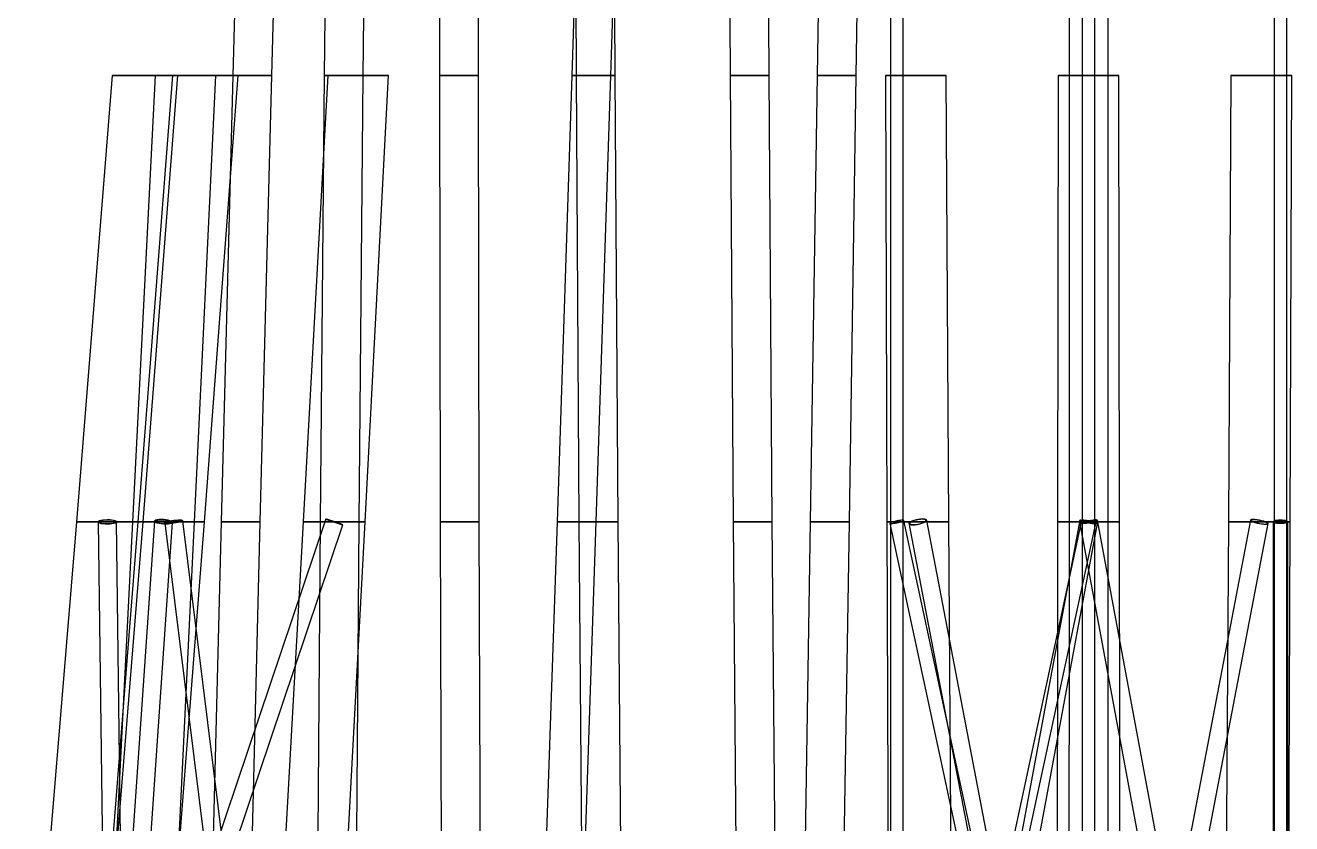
# Model space of a CAD drawing. Header units: millimetres. Extents: x -35150 to 1012618, y -518 to 497000.
# Drawn here: x -29764 to 5684, y 66549 to 88905 of the extents above; entities that cross this region are included whole.
import ezdxf

# ---------------------------------------------------------------- set-up
doc = ezdxf.new("R2010")
doc.units = ezdxf.units.MM
doc.layers.add('D-STR-STRC', color=7, linetype='Continuous', lineweight=25)

msp = doc.modelspace()

# ---------------------------------------------------------------- linework, layer by layer
at = {"layer": 'D-STR-STRC'}
for points in [[(-23956.3, 87500), (-22863.3, 87500), (-22531.6, 100000), (-23622.2, 100000)], [(-21396.1, 87500), (-20303.2, 87500), (-20171.3, 100000), (-21261.9, 100000)], [(-18170, 87500), (-17077, 87500), (-17073.3, 100000), (-18163.9, 100000)], [(-14466.8, 87500), (-13373.8, 87500), (-12971.6, 100000), (-14062.2, 100000)], [(-14404.6, 100000), (-14346.8, 87500), (-13253.8, 87500), (-13314, 100000)], [(-10105.3, 100000), (-10036, 87500), (-8943, 87500), (-9014.7, 100000)], [(-7595.8, 87500), (-6502.9, 87500), (-6312, 100000), (-7402.6, 100000)], [(-5547.2, 75000), (-5191.6, 75000), (-5191.6, 100000), (-5547.2, 100000)], [(-5547.2, 75000), (-5191.6, 75000), (-5191.6, 100000), (-5547.2, 100000)], [(-546.5, 87500), (546.5, 87500), (545.3, 100000), (-545.3, 100000)], [(-177.8, 75000), (177.8, 75000), (177.8, 100000), (-177.8, 100000)], [(-177.8, 75000), (177.8, 75000), (177.8, 100000), (-177.8, 100000)], [(5191.6, 75000), (5547.2, 75000), (5547.2, 100000), (5191.6, 100000)], [(5191.6, 75000), (5547.2, 75000), (5547.2, 100000), (5191.6, 100000)], [(-28334.8, 75000), (-26600.9, 75000), (-25634.6, 87500), (-27335.5, 87500)], [(-25634.6, 87500), (-25663.6, 87500), (-25748.5, 87500), (-25883.7, 87500), (-26059.8, 87500), (-26264.9, 87500), (-26485.1, 87500), (-26705.2, 87500), (-26910.3, 87500), (-27086.4, 87500), (-27221.6, 87500), (-27306.6, 87500), (-27335.5, 87500), (-27306.6, 87500), (-27221.6, 87500), (-27086.4, 87500), (-26910.3, 87500), (-26705.2, 87500), (-26485.1, 87500), (-26264.9, 87500), (-26059.8, 87500), (-25883.7, 87500), (-25748.5, 87500), (-25663.6, 87500)], [(-25727.6, 87500), (-25753.4, 87500), (-25829, 87500), (-25949.4, 87500), (-26106.3, 87500), (-26289, 87500), (-26485.1, 87500), (-26681.1, 87500), (-26863.8, 87500), (-27020.7, 87500), (-27141.1, 87500), (-27216.8, 87500), (-27242.6, 87500), (-27216.8, 87500), (-27141.1, 87500), (-27020.7, 87500), (-26863.8, 87500), (-26681.1, 87500), (-26485.1, 87500), (-26289, 87500), (-26106.3, 87500), (-25949.4, 87500), (-25829, 87500), (-25753.4, 87500)], [(-26762.2, 75000), (-25028.2, 75000), (-24429.9, 87500), (-26130.9, 87500)], [(-26478, 75000), (-24744, 75000), (-23802, 87500), (-25502.9, 87500)], [(-24429.9, 87500), (-24458.9, 87500), (-24543.9, 87500), (-24679, 87500), (-24855.2, 87500), (-25060.3, 87500), (-25280.4, 87500), (-25500.5, 87500), (-25705.7, 87500), (-25881.8, 87500), (-26017, 87500), (-26101.9, 87500), (-26130.9, 87500), (-26101.9, 87500), (-26017, 87500), (-25881.8, 87500), (-25705.7, 87500), (-25500.5, 87500), (-25280.4, 87500), (-25060.3, 87500), (-24855.2, 87500), (-24679, 87500), (-24543.9, 87500), (-24458.9, 87500)], [(-24522.9, 87500), (-24548.7, 87500), (-24624.4, 87500), (-24744.8, 87500), (-24901.7, 87500), (-25084.4, 87500), (-25280.4, 87500), (-25476.5, 87500), (-25659.2, 87500), (-25816.1, 87500), (-25936.4, 87500), (-26012.1, 87500), (-26037.9, 87500), (-26012.1, 87500), (-25936.4, 87500), (-25816.1, 87500), (-25659.2, 87500), (-25476.5, 87500), (-25280.4, 87500), (-25084.4, 87500), (-24901.7, 87500), (-24744.8, 87500), (-24624.4, 87500), (-24548.7, 87500)], [(-23802, 87500), (-23831, 87500), (-23915.9, 87500), (-24051.1, 87500), (-24227.2, 87500), (-24432.3, 87500), (-24652.5, 87500), (-24872.6, 87500), (-25077.7, 87500), (-25253.8, 87500), (-25389, 87500), (-25474, 87500), (-25502.9, 87500), (-25474, 87500), (-25389, 87500), (-25253.8, 87500), (-25077.7, 87500), (-24872.6, 87500), (-24652.5, 87500), (-24432.3, 87500), (-24227.2, 87500), (-24051.1, 87500), (-23915.9, 87500), (-23831, 87500)], [(-23895, 87500), (-23920.8, 87500), (-23996.4, 87500), (-24116.8, 87500), (-24273.7, 87500), (-24456.4, 87500), (-24652.5, 87500), (-24848.5, 87500), (-25031.2, 87500), (-25188.1, 87500), (-25308.5, 87500), (-25384.2, 87500), (-25410, 87500), (-25384.2, 87500), (-25308.5, 87500), (-25188.1, 87500), (-25031.2, 87500), (-24848.5, 87500), (-24652.5, 87500), (-24456.4, 87500), (-24273.7, 87500), (-24116.8, 87500), (-23996.4, 87500), (-23920.8, 87500)], [(-24281.7, 75000), (-23186.4, 75000), (-22863.3, 87500), (-23956.3, 87500)], [(-22863.3, 87500), (-22881.9, 87500), (-22936.5, 87500), (-23023.4, 87500), (-23136.5, 87500), (-23268.3, 87500), (-23409.8, 87500), (-23551.2, 87500), (-23683, 87500), (-23796.2, 87500), (-23883, 87500), (-23937.6, 87500), (-23956.3, 87500), (-23937.6, 87500), (-23883, 87500), (-23796.2, 87500), (-23683, 87500), (-23551.2, 87500), (-23409.8, 87500), (-23268.3, 87500), (-23136.5, 87500), (-23023.4, 87500), (-22936.5, 87500), (-22881.9, 87500)], [(-21982.7, 75000), (-20248.7, 75000), (-19596, 87500), (-21296.9, 87500)], [(-21511.4, 75000), (-20416.1, 75000), (-20303.2, 87500), (-21396.1, 87500)], [(-20303.2, 87500), (-20321.8, 87500), (-20376.4, 87500), (-20463.2, 87500), (-20576.4, 87500), (-20708.2, 87500), (-20849.6, 87500), (-20991.1, 87500), (-21122.9, 87500), (-21236.1, 87500), (-21322.9, 87500), (-21377.5, 87500), (-21396.1, 87500), (-21377.5, 87500), (-21322.9, 87500), (-21236.1, 87500), (-21122.9, 87500), (-20991.1, 87500), (-20849.6, 87500), (-20708.2, 87500), (-20576.4, 87500), (-20463.2, 87500), (-20376.4, 87500), (-20321.8, 87500)], [(-19596, 87500), (-19625, 87500), (-19709.9, 87500), (-19845.1, 87500), (-20021.2, 87500), (-20226.3, 87500), (-20446.4, 87500), (-20666.6, 87500), (-20871.7, 87500), (-21047.8, 87500), (-21183, 87500), (-21267.9, 87500), (-21296.9, 87500), (-21267.9, 87500), (-21183, 87500), (-21047.8, 87500), (-20871.7, 87500), (-20666.6, 87500), (-20446.4, 87500), (-20226.3, 87500), (-20021.2, 87500), (-19845.1, 87500), (-19709.9, 87500), (-19625, 87500)], [(-19688.9, 87500), (-19714.7, 87500), (-19790.4, 87500), (-19910.8, 87500), (-20067.7, 87500), (-20250.4, 87500), (-20446.4, 87500), (-20642.5, 87500), (-20825.2, 87500), (-20982.1, 87500), (-21102.5, 87500), (-21178.1, 87500), (-21204, 87500), (-21178.1, 87500), (-21102.5, 87500), (-20982.1, 87500), (-20825.2, 87500), (-20642.5, 87500), (-20446.4, 87500), (-20250.4, 87500), (-20067.7, 87500), (-19910.8, 87500), (-19790.4, 87500), (-19714.7, 87500)], [(-18170, 87500), (-18152.6, 75000), (-17057.3, 75000), (-17077, 87500)], [(-17077, 87500), (-17095.7, 87500), (-17150.3, 87500), (-17237.1, 87500), (-17350.3, 87500), (-17482.1, 87500), (-17623.5, 87500), (-17765, 87500), (-17896.8, 87500), (-18009.9, 87500), (-18096.8, 87500), (-18151.4, 87500), (-18170, 87500), (-18151.4, 87500), (-18096.8, 87500), (-18009.9, 87500), (-17896.8, 87500), (-17765, 87500), (-17623.5, 87500), (-17482.1, 87500), (-17350.3, 87500), (-17237.1, 87500), (-17150.3, 87500), (-17095.7, 87500)], [(-14880.4, 75000), (-13785.1, 75000), (-13373.8, 87500), (-14466.8, 87500)], [(-13373.8, 87500), (-13392.4, 87500), (-13447, 87500), (-13533.9, 87500), (-13647, 87500), (-13778.8, 87500), (-13920.3, 87500), (-14061.7, 87500), (-14193.5, 87500), (-14306.7, 87500), (-14393.5, 87500), (-14448.1, 87500), (-14466.8, 87500), (-14448.1, 87500), (-14393.5, 87500), (-14306.7, 87500), (-14193.5, 87500), (-14061.7, 87500), (-13920.3, 87500), (-13778.8, 87500), (-13647, 87500), (-13533.9, 87500), (-13447, 87500), (-13392.4, 87500)], [(-14346.8, 87500), (-14266.2, 75000), (-13170.9, 75000), (-13253.8, 87500)], [(-13253.8, 87500), (-13272.4, 87500), (-13327, 87500), (-13413.9, 87500), (-13527, 87500), (-13658.8, 87500), (-13800.3, 87500), (-13941.7, 87500), (-14073.5, 87500), (-14186.7, 87500), (-14273.5, 87500), (-14328.1, 87500), (-14346.8, 87500), (-14328.1, 87500), (-14273.5, 87500), (-14186.7, 87500), (-14073.5, 87500), (-13941.7, 87500), (-13800.3, 87500), (-13658.8, 87500), (-13527, 87500), (-13413.9, 87500), (-13327, 87500), (-13272.4, 87500)], [(-10036, 87500), (-9949, 75000), (-8853.7, 75000), (-8943, 87500)], [(-8943, 87500), (-8961.6, 87500), (-9016.2, 87500), (-9103.1, 87500), (-9216.3, 87500), (-9348.1, 87500), (-9489.5, 87500), (-9630.9, 87500), (-9762.7, 87500), (-9875.9, 87500), (-9962.8, 87500), (-10017.4, 87500), (-10036, 87500), (-10017.4, 87500), (-9962.8, 87500), (-9875.9, 87500), (-9762.7, 87500), (-9630.9, 87500), (-9489.5, 87500), (-9348.1, 87500), (-9216.3, 87500), (-9103.1, 87500), (-9016.2, 87500), (-8961.6, 87500)], [(-7792.9, 75000), (-6697.6, 75000), (-6502.9, 87500), (-7595.8, 87500)], [(-6502.9, 87500), (-6521.5, 87500), (-6576.1, 87500), (-6662.9, 87500), (-6776.1, 87500), (-6907.9, 87500), (-7049.4, 87500), (-7190.8, 87500), (-7322.6, 87500), (-7435.8, 87500), (-7522.6, 87500), (-7577.2, 87500), (-7595.8, 87500), (-7577.2, 87500), (-7522.6, 87500), (-7435.8, 87500), (-7322.6, 87500), (-7190.8, 87500), (-7049.4, 87500), (-6907.9, 87500), (-6776.1, 87500), (-6662.9, 87500), (-6576.1, 87500), (-6521.5, 87500)], [(-5684.5, 87500), (-5646.5, 75000), (-3912.5, 75000), (-3983.5, 87500)], [(-3983.5, 87500), (-4012.5, 87500), (-4097.4, 87500), (-4232.6, 87500), (-4408.7, 87500), (-4613.9, 87500), (-4834, 87500), (-5054.1, 87500), (-5259.2, 87500), (-5435.4, 87500), (-5570.5, 87500), (-5655.5, 87500), (-5684.5, 87500), (-5655.5, 87500), (-5570.5, 87500), (-5435.4, 87500), (-5259.2, 87500), (-5054.1, 87500), (-4834, 87500), (-4613.9, 87500), (-4408.7, 87500), (-4232.6, 87500), (-4097.4, 87500), (-4012.5, 87500)], [(-4076.5, 87500), (-4102.3, 87500), (-4178, 87500), (-4298.3, 87500), (-4455.2, 87500), (-4637.9, 87500), (-4834, 87500), (-5030, 87500), (-5212.7, 87500), (-5369.6, 87500), (-5490, 87500), (-5565.7, 87500), (-5591.5, 87500), (-5565.7, 87500), (-5490, 87500), (-5369.6, 87500), (-5212.7, 87500), (-5030, 87500), (-4834, 87500), (-4637.9, 87500), (-4455.2, 87500), (-4298.3, 87500), (-4178, 87500), (-4102.3, 87500)], [(-867, 75000), (867, 75000), (850.5, 87500), (-850.5, 87500)], [(-867, 75000), (867, 75000), (850.5, 87500), (-850.5, 87500)], [(850.5, 87500), (821.5, 87500), (736.5, 87500), (601.4, 87500), (425.2, 87500), (220.1, 87500), (0, 87500), (-220.1, 87500), (-425.2, 87500), (-601.4, 87500), (-736.5, 87500), (-821.5, 87500), (-850.5, 87500), (-821.5, 87500), (-736.5, 87500), (-601.4, 87500), (-425.2, 87500), (-220.1, 87500), (0, 87500), (220.1, 87500), (425.2, 87500), (601.4, 87500), (736.5, 87500), (821.5, 87500)], [(850.5, 87500), (821.5, 87500), (736.5, 87500), (601.4, 87500), (425.2, 87500), (220.1, 87500), (0, 87500), (-220.1, 87500), (-425.2, 87500), (-601.4, 87500), (-736.5, 87500), (-821.5, 87500), (-850.5, 87500), (-821.5, 87500), (-736.5, 87500), (-601.4, 87500), (-425.2, 87500), (-220.1, 87500), (0, 87500), (220.1, 87500), (425.2, 87500), (601.4, 87500), (736.5, 87500), (821.5, 87500)], [(757.5, 87500), (731.7, 87500), (656, 87500), (535.6, 87500), (378.8, 87500), (196.1, 87500), (0, 87500), (-196.1, 87500), (-378.8, 87500), (-535.6, 87500), (-656, 87500), (-731.7, 87500), (-757.5, 87500), (-731.7, 87500), (-656, 87500), (-535.6, 87500), (-378.8, 87500), (-196.1, 87500), (0, 87500), (196.1, 87500), (378.8, 87500), (535.6, 87500), (656, 87500), (731.7, 87500)], [(757.5, 87500), (731.7, 87500), (656, 87500), (535.6, 87500), (378.8, 87500), (196.1, 87500), (0, 87500), (-196.1, 87500), (-378.8, 87500), (-535.6, 87500), (-656, 87500), (-731.7, 87500), (-757.5, 87500), (-731.7, 87500), (-656, 87500), (-535.6, 87500), (-378.8, 87500), (-196.1, 87500), (0, 87500), (196.1, 87500), (378.8, 87500), (535.6, 87500), (656, 87500), (731.7, 87500)], [(-547.7, 75000), (547.7, 75000), (546.5, 87500), (-546.5, 87500)], [(546.5, 87500), (527.9, 87500), (473.3, 87500), (386.4, 87500), (273.2, 87500), (141.4, 87500), (0, 87500), (-141.4, 87500), (-273.2, 87500), (-386.4, 87500), (-473.3, 87500), (-527.9, 87500), (-546.5, 87500), (-527.9, 87500), (-473.3, 87500), (-386.4, 87500), (-273.2, 87500), (-141.4, 87500), (0, 87500), (141.4, 87500), (273.2, 87500), (386.4, 87500), (473.3, 87500), (527.9, 87500)], [(3912.5, 75000), (5646.5, 75000), (5684.5, 87500), (3983.5, 87500)], [(5684.5, 87500), (5655.5, 87500), (5570.5, 87500), (5435.4, 87500), (5259.2, 87500), (5054.1, 87500), (4834, 87500), (4613.9, 87500), (4408.7, 87500), (4232.6, 87500), (4097.4, 87500), (4012.5, 87500), (3983.5, 87500), (4012.5, 87500), (4097.4, 87500), (4232.6, 87500), (4408.7, 87500), (4613.9, 87500), (4834, 87500), (5054.1, 87500), (5259.2, 87500), (5435.4, 87500), (5570.5, 87500), (5655.5, 87500)], [(5591.5, 87500), (5565.7, 87500), (5490, 87500), (5369.6, 87500), (5212.7, 87500), (5030, 87500), (4834, 87500), (4637.9, 87500), (4455.2, 87500), (4298.3, 87500), (4178, 87500), (4102.3, 87500), (4076.5, 87500), (4102.3, 87500), (4178, 87500), (4298.3, 87500), (4455.2, 87500), (4637.9, 87500), (4834, 87500), (5030, 87500), (5212.7, 87500), (5369.6, 87500), (5490, 87500), (5565.7, 87500)], [(-29364.3, 62500), (-27597.3, 62500), (-26600.9, 75000), (-28334.8, 75000)], [(-26600.9, 75000), (-26630.4, 75000), (-26717, 75000), (-26854.8, 75000), (-27034.3, 75000), (-27243.4, 75000), (-27467.8, 75000), (-27692.2, 75000), (-27901.3, 75000), (-28080.9, 75000), (-28218.7, 75000), (-28305.3, 75000), (-28334.8, 75000), (-28305.3, 75000), (-28218.7, 75000), (-28080.9, 75000), (-27901.3, 75000), (-27692.2, 75000), (-27467.8, 75000), (-27243.4, 75000), (-27034.3, 75000), (-26854.8, 75000), (-26717, 75000), (-26630.4, 75000)], [(-27467.8, 75055), (-27533.6, 75052.3), (-27594.8, 75046.1), (-27647.4, 75036.7), (-27687.8, 75024.8), (-27713.2, 75011.2), (-27721.8, 74996.9), (-27713.2, 74982.8), (-27687.8, 74969.8), (-27647.4, 74958.9), (-27594.8, 74950.8), (-27533.6, 74946.1), (-27467.8, 74945), (-27402.1, 74947.7), (-27340.8, 74953.9), (-27288.2, 74963.3), (-27247.9, 74975.2), (-27222.5, 74988.8), (-27213.9, 75003.1), (-27222.5, 75017.2), (-27247.9, 75030.2), (-27288.2, 75041.1), (-27340.8, 75049.2), (-27402.1, 75053.9)], [(-27467.8, 75049.6), (-27527.1, 75047.2), (-27582.3, 75041.5), (-27629.7, 75033.1), (-27666.1, 75022.4), (-27689, 75010.1), (-27696.8, 74997.2), (-27689, 74984.5), (-27666.1, 74972.8), (-27629.7, 74963), (-27582.3, 74955.7), (-27527.1, 74951.4), (-27467.8, 74950.4), (-27408.6, 74952.8), (-27353.3, 74958.5), (-27305.9, 74966.9), (-27269.5, 74977.6), (-27246.7, 74989.9), (-27238.9, 75002.8), (-27246.7, 75015.5), (-27269.5, 75027.2), (-27305.9, 75037), (-27353.3, 75044.3), (-27408.6, 75048.6)], [(-27483.3, 62500), (-25716.3, 62500), (-24744, 75000), (-26478, 75000)], [(-27401.3, 62500), (-25634.4, 62500), (-25028.2, 75000), (-26762.2, 75000)], [(-25028.2, 75000), (-25057.7, 75000), (-25144.4, 75000), (-25282.1, 75000), (-25461.7, 75000), (-25670.8, 75000), (-25895.2, 75000), (-26119.6, 75000), (-26328.7, 75000), (-26508.2, 75000), (-26646, 75000), (-26732.6, 75000), (-26762.2, 75000), (-26732.6, 75000), (-26646, 75000), (-26508.2, 75000), (-26328.7, 75000), (-26119.6, 75000), (-25895.2, 75000), (-25670.8, 75000), (-25461.7, 75000), (-25282.1, 75000), (-25144.4, 75000), (-25057.7, 75000)], [(-24744, 75000), (-24773.6, 75000), (-24860.2, 75000), (-24998, 75000), (-25177.5, 75000), (-25386.6, 75000), (-25611, 75000), (-25835.4, 75000), (-26044.5, 75000), (-26224.1, 75000), (-26361.8, 75000), (-26448.5, 75000), (-26478, 75000), (-26448.5, 75000), (-26361.8, 75000), (-26224.1, 75000), (-26044.5, 75000), (-25835.4, 75000), (-25611, 75000), (-25386.6, 75000), (-25177.5, 75000), (-24998, 75000), (-24860.2, 75000), (-24773.6, 75000)], [(-25895.2, 74936), (-25960.8, 74942.4), (-26021.9, 74952.7), (-26074.4, 74966.3), (-26114.7, 74982.1), (-26140, 74999.2), (-26148.6, 75016.4), (-26140, 75032.4), (-26114.7, 75046.2), (-26074.4, 75056.9), (-26021.9, 75063.6), (-25960.8, 75066.1), (-25895.2, 75064), (-25829.6, 75057.6), (-25768.5, 75047.3), (-25716, 75033.7), (-25675.7, 75017.9), (-25650.4, 75000.8), (-25641.8, 74983.6), (-25650.4, 74967.6), (-25675.7, 74953.8), (-25716, 74943.1), (-25768.5, 74936.4), (-25829.6, 74933.9)], [(-25895.2, 74942.3), (-25954.3, 74948), (-26009.4, 74957.4), (-26056.8, 74969.6), (-26093.1, 74983.9), (-26115.9, 74999.3), (-26123.7, 75014.8), (-26115.9, 75029.2), (-26093.1, 75041.6), (-26056.8, 75051.3), (-26009.4, 75057.4), (-25954.3, 75059.6), (-25895.2, 75057.7), (-25836, 75052), (-25780.9, 75042.6), (-25733.6, 75030.4), (-25697.3, 75016.1), (-25674.5, 75000.7), (-25666.7, 74985.2), (-25674.5, 74970.8), (-25697.3, 74958.4), (-25733.6, 74948.7), (-25780.9, 74942.6), (-25836, 74940.4)], [(-25611, 74964.1), (-25676.3, 74957.4), (-25737.1, 74953.6), (-25789.3, 74952.9), (-25829.3, 74955.5), (-25854.5, 74961.1), (-25863.1, 74969.3), (-25854.5, 74979.7), (-25829.3, 74991.4), (-25789.3, 75003.7), (-25737.1, 75015.7), (-25676.3, 75026.7), (-25611, 75035.9), (-25545.8, 75042.6), (-25485, 75046.4), (-25432.8, 75047.1), (-25392.7, 75044.5), (-25367.5, 75038.9), (-25358.9, 75030.7), (-25367.5, 75020.3), (-25392.7, 75008.6), (-25432.8, 74996.3), (-25485, 74984.3), (-25545.8, 74973.3)], [(-25611, 74967.6), (-25669.8, 74961.6), (-25724.7, 74958.2), (-25771.7, 74957.6), (-25807.9, 74959.9), (-25830.6, 74964.9), (-25838.3, 74972.3), (-25830.6, 74981.7), (-25807.9, 74992.2), (-25771.7, 75003.3), (-25724.7, 75014.2), (-25669.8, 75024.1), (-25611, 75032.4), (-25552.2, 75038.4), (-25497.4, 75041.8), (-25450.3, 75042.4), (-25414.2, 75040.1), (-25391.5, 75035.1), (-25383.7, 75027.7), (-25391.5, 75018.3), (-25414.2, 75007.8), (-25450.3, 74996.7), (-25497.4, 74985.8), (-25552.2, 74975.9)], [(-24598.6, 62500), (-23501, 62500), (-23186.4, 75000), (-24281.7, 75000)], [(-23186.4, 75000), (-23205.1, 75000), (-23259.8, 75000), (-23346.8, 75000), (-23460.2, 75000), (-23592.3, 75000), (-23734.1, 75000), (-23875.8, 75000), (-24007.9, 75000), (-24121.3, 75000), (-24208.4, 75000), (-24263.1, 75000), (-24281.7, 75000), (-24263.1, 75000), (-24208.4, 75000), (-24121.3, 75000), (-24007.9, 75000), (-23875.8, 75000), (-23734.1, 75000), (-23592.3, 75000), (-23460.2, 75000), (-23346.8, 75000), (-23259.8, 75000), (-23205.1, 75000)], [(-22686, 62500), (-20919, 62500), (-20248.7, 75000), (-21982.7, 75000)], [(-20248.7, 75000), (-20278.3, 75000), (-20364.9, 75000), (-20502.6, 75000), (-20682.2, 75000), (-20891.3, 75000), (-21115.7, 75000), (-21340.1, 75000), (-21549.2, 75000), (-21728.7, 75000), (-21866.5, 75000), (-21953.1, 75000), (-21982.7, 75000), (-21953.1, 75000), (-21866.5, 75000), (-21728.7, 75000), (-21549.2, 75000), (-21340.1, 75000), (-21115.7, 75000), (-20891.3, 75000), (-20682.2, 75000), (-20502.6, 75000), (-20364.9, 75000), (-20278.3, 75000)], [(-21607.7, 62500), (-20510, 62500), (-20416.1, 75000), (-21511.4, 75000)], [(-20416.1, 75000), (-20434.7, 75000), (-20489.5, 75000), (-20576.5, 75000), (-20689.9, 75000), (-20822, 75000), (-20963.7, 75000), (-21105.5, 75000), (-21237.6, 75000), (-21351, 75000), (-21438, 75000), (-21492.7, 75000), (-21511.4, 75000), (-21492.7, 75000), (-21438, 75000), (-21351, 75000), (-21237.6, 75000), (-21105.5, 75000), (-20963.7, 75000), (-20822, 75000), (-20689.9, 75000), (-20576.5, 75000), (-20489.5, 75000), (-20434.7, 75000)], [(-21135.7, 75000), (-21072.9, 74979), (-21013.1, 74959.4), (-20960.2, 74942.6), (-20917.9, 74929.7), (-20889.1, 74921.6), (-20875.8, 74918.8), (-20878.8, 74921.6), (-20897.9, 74929.7), (-20931.9, 74942.6), (-20978.4, 74959.4), (-21034.3, 74979), (-21095.7, 75000), (-21158.5, 75021), (-21218.3, 75040.6), (-21271.2, 75057.4), (-21313.5, 75070.3), (-21342.3, 75078.4), (-21355.6, 75081.2), (-21352.6, 75078.4), (-21333.5, 75070.3), (-21299.5, 75057.4), (-21253, 75040.6), (-21197.1, 75021)], [(-21133.7, 75000), (-21077.1, 74981.1), (-21023.2, 74963.4), (-20975.5, 74948.2), (-20937.4, 74936.6), (-20911.4, 74929.3), (-20899.4, 74926.8), (-20902.1, 74929.3), (-20919.3, 74936.6), (-20950, 74948.2), (-20991.9, 74963.4), (-21042.3, 74981.1), (-21097.7, 75000), (-21154.3, 75018.9), (-21208.2, 75036.6), (-21255.9, 75051.8), (-21294, 75063.4), (-21320, 75070.7), (-21332, 75073.2), (-21329.3, 75070.7), (-21312, 75063.4), (-21281.4, 75051.8), (-21239.5, 75036.6), (-21189.1, 75018.9)], [(-18152.6, 75000), (-18111.7, 62500), (-17014, 62500), (-17057.3, 75000)], [(-17057.3, 75000), (-17075.9, 75000), (-17130.6, 75000), (-17217.7, 75000), (-17331.1, 75000), (-17463.2, 75000), (-17604.9, 75000), (-17746.7, 75000), (-17878.8, 75000), (-17992.2, 75000), (-18079.2, 75000), (-18133.9, 75000), (-18152.6, 75000), (-18133.9, 75000), (-18079.2, 75000), (-17992.2, 75000), (-17878.8, 75000), (-17746.7, 75000), (-17604.9, 75000), (-17463.2, 75000), (-17331.1, 75000), (-17217.7, 75000), (-17130.6, 75000), (-17075.9, 75000)], [(-15303.2, 62500), (-14205.6, 62500), (-13785.1, 75000), (-14880.4, 75000)], [(-13785.1, 75000), (-13803.8, 75000), (-13858.5, 75000), (-13945.5, 75000), (-14058.9, 75000), (-14191, 75000), (-14332.8, 75000), (-14474.5, 75000), (-14606.6, 75000), (-14720, 75000), (-14807, 75000), (-14861.8, 75000), (-14880.4, 75000), (-14861.8, 75000), (-14807, 75000), (-14720, 75000), (-14606.6, 75000), (-14474.5, 75000), (-14332.8, 75000), (-14191, 75000), (-14058.9, 75000), (-13945.5, 75000), (-13858.5, 75000), (-13803.8, 75000)], [(-14266.2, 75000), (-14162.8, 62500), (-13065.2, 62500), (-13170.9, 75000)], [(-13170.9, 75000), (-13189.5, 75000), (-13244.2, 75000), (-13331.3, 75000), (-13444.7, 75000), (-13576.8, 75000), (-13718.5, 75000), (-13860.3, 75000), (-13992.3, 75000), (-14105.8, 75000), (-14192.8, 75000), (-14247.5, 75000), (-14266.2, 75000), (-14247.5, 75000), (-14192.8, 75000), (-14105.8, 75000), (-13992.3, 75000), (-13860.3, 75000), (-13718.5, 75000), (-13576.8, 75000), (-13444.7, 75000), (-13331.3, 75000), (-13244.2, 75000), (-13189.5, 75000)], [(-9949, 75000), (-9844.2, 62500), (-8746.6, 62500), (-8853.7, 75000)], [(-8853.7, 75000), (-8872.3, 75000), (-8927, 75000), (-9014.1, 75000), (-9127.5, 75000), (-9259.6, 75000), (-9401.3, 75000), (-9543.1, 75000), (-9675.1, 75000), (-9788.6, 75000), (-9875.6, 75000), (-9930.3, 75000), (-9949, 75000), (-9930.3, 75000), (-9875.6, 75000), (-9788.6, 75000), (-9675.1, 75000), (-9543.1, 75000), (-9401.3, 75000), (-9259.6, 75000), (-9127.5, 75000), (-9014.1, 75000), (-8927, 75000), (-8872.3, 75000)], [(-7993.7, 62500), (-6896, 62500), (-6697.6, 75000), (-7792.9, 75000)], [(-6697.6, 75000), (-6716.2, 75000), (-6770.9, 75000), (-6858, 75000), (-6971.4, 75000), (-7103.5, 75000), (-7245.2, 75000), (-7387, 75000), (-7519, 75000), (-7632.5, 75000), (-7719.5, 75000), (-7774.2, 75000), (-7792.9, 75000), (-7774.2, 75000), (-7719.5, 75000), (-7632.5, 75000), (-7519, 75000), (-7387, 75000), (-7245.2, 75000), (-7103.5, 75000), (-6971.4, 75000), (-6858, 75000), (-6770.9, 75000), (-6716.2, 75000)], [(-5646.5, 75000), (-5598.9, 62500), (-3831.9, 62500), (-3912.5, 75000)], [(-3912.5, 75000), (-3942.1, 75000), (-4028.7, 75000), (-4166.4, 75000), (-4346, 75000), (-4555.1, 75000), (-4779.5, 75000), (-5003.9, 75000), (-5213, 75000), (-5392.5, 75000), (-5530.3, 75000), (-5616.9, 75000), (-5646.5, 75000), (-5616.9, 75000), (-5530.3, 75000), (-5392.5, 75000), (-5213, 75000), (-5003.9, 75000), (-4779.5, 75000), (-4555.1, 75000), (-4346, 75000), (-4166.4, 75000), (-4028.7, 75000), (-3942.1, 75000)], [(-5369.4, 75025), (-5420.8, 75013.3), (-5468.7, 75000.6), (-5509.9, 74988), (-5541.5, 74976.1), (-5561.3, 74965.9), (-5568.1, 74958), (-5561.3, 74952.9), (-5541.5, 74951.1), (-5509.9, 74952.6), (-5468.7, 74957.3), (-5420.8, 74965), (-5369.4, 74975), (-5317.9, 74986.7), (-5270, 74999.4), (-5228.8, 75012), (-5197.2, 75023.9), (-5177.4, 75034.1), (-5170.6, 75042), (-5177.4, 75047.1), (-5197.2, 75048.9), (-5228.8, 75047.4), (-5270, 75042.7), (-5317.9, 75035)], [(-5369.4, 75023), (-5416.7, 75012.2), (-5460.9, 75000.6), (-5498.8, 74988.9), (-5527.9, 74978), (-5546.2, 74968.6), (-5552.4, 74961.3), (-5546.2, 74956.6), (-5527.9, 74954.9), (-5498.8, 74956.3), (-5460.9, 74960.7), (-5416.7, 74967.7), (-5369.4, 74977), (-5322, 74987.8), (-5277.8, 74999.4), (-5239.9, 75011.1), (-5210.8, 75022), (-5192.5, 75031.4), (-5186.3, 75038.7), (-5192.5, 75043.4), (-5210.8, 75045.1), (-5239.9, 75043.7), (-5277.8, 75039.3), (-5322, 75032.3)], [(-5547.2, 50000), (-5191.6, 50000), (-5191.6, 75000), (-5547.2, 75000)], [(-5191.6, 75000), (-5197.6, 75000), (-5215.4, 75000), (-5243.6, 75000), (-5280.5, 75000), (-5323.3, 75000), (-5369.4, 75000), (-5415.4, 75000), (-5458.3, 75000), (-5495.1, 75000), (-5523.3, 75000), (-5541.1, 75000), (-5547.2, 75000), (-5541.1, 75000), (-5523.3, 75000), (-5495.1, 75000), (-5458.3, 75000), (-5415.4, 75000), (-5369.4, 75000), (-5323.3, 75000), (-5280.5, 75000), (-5243.6, 75000), (-5215.4, 75000), (-5197.6, 75000)], [(-5547.2, 50000), (-5191.6, 50000), (-5191.6, 75000), (-5547.2, 75000)], [(-5191.6, 75000), (-5197.6, 75000), (-5215.4, 75000), (-5243.6, 75000), (-5280.5, 75000), (-5323.3, 75000), (-5369.4, 75000), (-5415.4, 75000), (-5458.3, 75000), (-5495.1, 75000), (-5523.3, 75000), (-5541.1, 75000), (-5547.2, 75000), (-5541.1, 75000), (-5523.3, 75000), (-5495.1, 75000), (-5458.3, 75000), (-5415.4, 75000), (-5369.4, 75000), (-5323.3, 75000), (-5280.5, 75000), (-5243.6, 75000), (-5215.4, 75000), (-5197.6, 75000)], [(-4988.8, 75000), (-5016.9, 74979), (-5028.9, 74959.4), (-5023.9, 74942.6), (-5002.2, 74929.7), (-4965.4, 74921.6), (-4915.9, 74918.8), (-4857.1, 74921.6), (-4793, 74929.7), (-4727.9, 74942.6), (-4666.4, 74959.4), (-4612.6, 74979), (-4570.2, 75000), (-4542, 75021), (-4530.1, 75040.6), (-4535.1, 75057.4), (-4556.7, 75070.3), (-4593.6, 75078.4), (-4643.1, 75081.2), (-4701.9, 75078.4), (-4766, 75070.3), (-4831, 75057.4), (-4892.6, 75040.6), (-4946.4, 75021)], [(-4968.2, 75000), (-4993.6, 74981.1), (-5004.4, 74963.4), (-4999.9, 74948.2), (-4980.3, 74936.6), (-4947.1, 74929.3), (-4902.4, 74926.8), (-4849.4, 74929.3), (-4791.6, 74936.6), (-4733, 74948.2), (-4677.6, 74963.4), (-4629.1, 74981.1), (-4590.8, 75000), (-4565.4, 75018.9), (-4554.6, 75036.6), (-4559.1, 75051.8), (-4578.7, 75063.4), (-4611.9, 75070.7), (-4656.5, 75073.2), (-4709.6, 75070.7), (-4767.4, 75063.4), (-4826, 75051.8), (-4881.4, 75036.6), (-4929.9, 75018.9)], [(-883.5, 62500), (883.5, 62500), (867, 75000), (-867, 75000)], [(-883.5, 62500), (883.5, 62500), (867, 75000), (-867, 75000)], [(867, 75000), (837.4, 75000), (750.8, 75000), (613, 75000), (433.5, 75000), (224.4, 75000), (0, 75000), (-224.4, 75000), (-433.5, 75000), (-613, 75000), (-750.8, 75000), (-837.4, 75000), (-867, 75000), (-837.4, 75000), (-750.8, 75000), (-613, 75000), (-433.5, 75000), (-224.4, 75000), (0, 75000), (224.4, 75000), (433.5, 75000), (613, 75000), (750.8, 75000), (837.4, 75000)], [(867, 75000), (837.4, 75000), (750.8, 75000), (613, 75000), (433.5, 75000), (224.4, 75000), (0, 75000), (-224.4, 75000), (-433.5, 75000), (-613, 75000), (-750.8, 75000), (-837.4, 75000), (-867, 75000), (-837.4, 75000), (-750.8, 75000), (-613, 75000), (-433.5, 75000), (-224.4, 75000), (0, 75000), (224.4, 75000), (433.5, 75000), (613, 75000), (750.8, 75000), (837.4, 75000)], [(-548.8, 62500), (548.8, 62500), (547.7, 75000), (-547.7, 75000)], [(547.7, 75000), (529, 75000), (474.3, 75000), (387.2, 75000), (273.8, 75000), (141.7, 75000), (0, 75000), (-141.7, 75000), (-273.8, 75000), (-387.2, 75000), (-474.3, 75000), (-529, 75000), (-547.7, 75000), (-529, 75000), (-474.3, 75000), (-387.2, 75000), (-273.8, 75000), (-141.7, 75000), (0, 75000), (141.7, 75000), (273.8, 75000), (387.2, 75000), (474.3, 75000), (529, 75000)], [(0, 74969.3), (-64.7, 74958.5), (-124.9, 74950.5), (-176.6, 74945.9), (-216.3, 74945.1), (-241.3, 74947.9), (-249.8, 74954.3), (-241.3, 74963.8), (-216.3, 74975.8), (-176.6, 74989.4), (-124.9, 75003.8), (-64.7, 75017.9), (0, 75030.7), (64.7, 75041.5), (124.9, 75049.5), (176.6, 75054.1), (216.3, 75054.9), (241.3, 75052.1), (249.8, 75045.7), (241.3, 75036.2), (216.3, 75024.2), (176.6, 75010.6), (124.9, 74996.2), (64.7, 74982.1)], [(0, 74990.8), (-64.6, 75003.1), (-124.9, 75015.2), (-176.6, 75026.2), (-216.3, 75035.5), (-241.2, 75042.4), (-249.7, 75046.3), (-241.2, 75047.1), (-216.3, 75044.7), (-176.6, 75039.2), (-124.9, 75031.1), (-64.6, 75020.9), (0, 75009.2), (64.6, 74996.9), (124.9, 74984.8), (176.6, 74973.8), (216.3, 74964.5), (241.2, 74957.6), (249.7, 74953.7), (241.2, 74952.9), (216.3, 74955.3), (176.6, 74960.8), (124.9, 74968.9), (64.6, 74979.1)], [(0, 74972.3), (-58.3, 74962.6), (-112.6, 74955.4), (-159.2, 74951.3), (-195, 74950.5), (-217.5, 74953), (-225.2, 74958.8), (-217.5, 74967.4), (-195, 74978.2), (-159.2, 74990.5), (-112.6, 75003.4), (-58.3, 75016.1), (0, 75027.7), (58.3, 75037.4), (112.6, 75044.6), (159.2, 75048.7), (195, 75049.5), (217.5, 75047), (225.2, 75041.2), (217.5, 75032.6), (195, 75021.8), (159.2, 75009.5), (112.6, 74996.6), (58.3, 74983.9)], [(0, 74991.7), (-58.3, 75002.8), (-112.6, 75013.7), (-159.2, 75023.7), (-195, 75032), (-217.5, 75038.2), (-225.2, 75041.7), (-217.5, 75042.5), (-195, 75040.3), (-159.2, 75035.4), (-112.6, 75028), (-58.3, 75018.8), (0, 75008.3), (58.3, 74997.2), (112.6, 74986.3), (159.2, 74976.3), (195, 74968), (217.5, 74961.8), (225.2, 74958.3), (217.5, 74957.5), (195, 74959.7), (159.2, 74964.6), (112.6, 74972), (58.3, 74981.2)], [(0, 75025), (-51.4, 75035), (-99.4, 75042.7), (-140.5, 75047.4), (-172.1, 75048.9), (-192, 75047.1), (-198.7, 75042), (-192, 75034.1), (-172.1, 75023.9), (-140.5, 75012), (-99.4, 74999.4), (-51.4, 74986.7), (0, 74975), (51.4, 74965), (99.4, 74957.3), (140.5, 74952.6), (172.1, 74951.1), (192, 74952.9), (198.7, 74958), (192, 74965.9), (172.1, 74976.1), (140.5, 74988), (99.4, 75000.6), (51.4, 75013.3)], [(0, 75023), (-47.4, 75032.3), (-91.5, 75039.3), (-129.5, 75043.7), (-158.6, 75045.1), (-176.8, 75043.4), (-183.1, 75038.7), (-176.8, 75031.4), (-158.6, 75022), (-129.5, 75011.1), (-91.5, 74999.4), (-47.4, 74987.8), (0, 74977), (47.4, 74967.7), (91.5, 74960.7), (129.5, 74956.3), (158.6, 74954.9), (176.8, 74956.6), (183.1, 74961.3), (176.8, 74968.6), (158.6, 74978), (129.5, 74988.9), (91.5, 75000.6), (47.4, 75012.2)], [(-177.8, 50000), (177.8, 50000), (177.8, 75000), (-177.8, 75000)], [(177.8, 75000), (171.7, 75000), (154, 75000), (125.7, 75000), (88.9, 75000), (46, 75000), (0, 75000), (-46, 75000), (-88.9, 75000), (-125.7, 75000), (-154, 75000), (-171.7, 75000), (-177.8, 75000), (-171.7, 75000), (-154, 75000), (-125.7, 75000), (-88.9, 75000), (-46, 75000), (0, 75000), (46, 75000), (88.9, 75000), (125.7, 75000), (154, 75000), (171.7, 75000)], [(-177.8, 50000), (177.8, 50000), (177.8, 75000), (-177.8, 75000)], [(177.8, 75000), (171.7, 75000), (154, 75000), (125.7, 75000), (88.9, 75000), (46, 75000), (0, 75000), (-46, 75000), (-88.9, 75000), (-125.7, 75000), (-154, 75000), (-171.7, 75000), (-177.8, 75000), (-171.7, 75000), (-154, 75000), (-125.7, 75000), (-88.9, 75000), (-46, 75000), (0, 75000), (46, 75000), (88.9, 75000), (125.7, 75000), (154, 75000), (171.7, 75000)], [(3831.9, 62500), (5598.9, 62500), (5646.5, 75000), (3912.5, 75000)], [(5646.5, 75000), (5616.9, 75000), (5530.3, 75000), (5392.5, 75000), (5213, 75000), (5003.9, 75000), (4779.5, 75000), (4555.1, 75000), (4346, 75000), (4166.4, 75000), (4028.7, 75000), (3942.1, 75000), (3912.5, 75000), (3942.1, 75000), (4028.7, 75000), (4166.4, 75000), (4346, 75000), (4555.1, 75000), (4779.5, 75000), (5003.9, 75000), (5213, 75000), (5392.5, 75000), (5530.3, 75000), (5616.9, 75000)], [(4779.5, 75047.4), (4714.9, 75057.7), (4654.7, 75064.1), (4603, 75066.1), (4563.3, 75063.6), (4538.4, 75056.8), (4529.9, 75046.1), (4538.4, 75032.2), (4563.3, 75016.2), (4603, 74999), (4654.7, 74982), (4714.9, 74966.1), (4779.5, 74952.6), (4844.1, 74942.3), (4904.3, 74935.9), (4956, 74933.9), (4995.7, 74936.4), (5020.6, 74943.2), (5029.1, 74953.9), (5020.6, 74967.8), (4995.7, 74983.8), (4956, 75001), (4904.3, 75018), (4844.1, 75033.9)], [(4779.5, 75042.7), (4721.2, 75052), (4667, 75057.8), (4620.4, 75059.6), (4584.6, 75057.3), (4562.1, 75051.2), (4554.4, 75041.5), (4562.1, 75029.1), (4584.6, 75014.6), (4620.4, 74999.1), (4667, 74983.7), (4721.2, 74969.5), (4779.5, 74957.3), (4837.7, 74948), (4892, 74942.2), (4938.6, 74940.4), (4974.4, 74942.7), (4996.9, 74948.8), (5004.6, 74958.5), (4996.9, 74970.9), (4974.4, 74985.4), (4938.6, 75000.9), (4892, 75016.3), (4837.7, 75030.5)], [(5369.4, 74951.1), (5316.8, 74952.8), (5267.8, 74957.6), (5225.7, 74965.4), (5193.4, 74975.5), (5173.1, 74987.3), (5166.2, 75000), (5173.1, 75012.7), (5193.4, 75024.5), (5225.7, 75034.6), (5267.8, 75042.4), (5316.8, 75047.2), (5369.4, 75048.9), (5421.9, 75047.2), (5471, 75042.4), (5513, 75034.6), (5545.3, 75024.5), (5565.6, 75012.7), (5572.6, 75000), (5565.6, 74987.3), (5545.3, 74975.5), (5513, 74965.4), (5471, 74957.6), (5421.9, 74952.8)], [(5369.4, 74954.9), (5320.9, 74956.5), (5275.8, 74961), (5237, 74968.1), (5207.2, 74977.5), (5188.5, 74988.3), (5182.2, 75000), (5188.5, 75011.7), (5207.2, 75022.5), (5237, 75031.9), (5275.8, 75039), (5320.9, 75043.5), (5369.4, 75045.1), (5417.8, 75043.5), (5463, 75039), (5501.7, 75031.9), (5531.5, 75022.5), (5550.2, 75011.7), (5556.6, 75000), (5550.2, 74988.3), (5531.5, 74977.5), (5501.7, 74968.1), (5463, 74961), (5417.8, 74956.5)], [(5191.6, 50000), (5547.2, 50000), (5547.2, 75000), (5191.6, 75000)], [(5547.2, 75000), (5541.1, 75000), (5523.3, 75000), (5495.1, 75000), (5458.3, 75000), (5415.4, 75000), (5369.4, 75000), (5323.3, 75000), (5280.5, 75000), (5243.6, 75000), (5215.4, 75000), (5197.6, 75000), (5191.6, 75000), (5197.6, 75000), (5215.4, 75000), (5243.6, 75000), (5280.5, 75000), (5323.3, 75000), (5369.4, 75000), (5415.4, 75000), (5458.3, 75000), (5495.1, 75000), (5523.3, 75000), (5541.1, 75000)], [(5191.6, 50000), (5547.2, 50000), (5547.2, 75000), (5191.6, 75000)], [(5547.2, 75000), (5541.1, 75000), (5523.3, 75000), (5495.1, 75000), (5458.3, 75000), (5415.4, 75000), (5369.4, 75000), (5323.3, 75000), (5280.5, 75000), (5243.6, 75000), (5215.4, 75000), (5197.6, 75000), (5191.6, 75000), (5197.6, 75000), (5215.4, 75000), (5243.6, 75000), (5280.5, 75000), (5323.3, 75000), (5369.4, 75000), (5415.4, 75000), (5458.3, 75000), (5495.1, 75000), (5523.3, 75000), (5541.1, 75000)]]:
    msp.add_lwpolyline(points, close=True, dxfattribs=at)
for points in [[(-29284.1, 49918.8), (-20875.8, 74918.8), (-20878.8, 74921.6), (-20897.9, 74929.7), (-20931.9, 74942.6), (-20978.4, 74959.4), (-21034.3, 74979), (-21095.7, 75000), (-21158.5, 75021), (-21218.3, 75040.6), (-21271.2, 75057.4), (-21313.5, 75070.3), (-21342.3, 75078.4), (-21355.6, 75081.2), (-29764, 50081.2)], [(-27365.4, 49983.6), (-25641.8, 74983.6), (-25650.4, 75000.8), (-25675.7, 75017.9), (-25716, 75033.7), (-25768.5, 75047.3), (-25829.6, 75057.6), (-25895.2, 75064), (-25960.8, 75066.1), (-26021.9, 75063.6), (-26074.4, 75056.9), (-26114.7, 75046.2), (-26140, 75032.4), (-26148.6, 75016.4), (-27872.2, 50016.4)], [(-26894.4, 50003.1), (-27213.9, 75003.1), (-27222.5, 75017.2), (-27247.9, 75030.2), (-27288.2, 75041.1), (-27340.8, 75049.2), (-27402.1, 75053.9), (-27467.8, 75055), (-27533.6, 75052.3), (-27594.8, 75046.1), (-27647.4, 75036.7), (-27687.8, 75024.8), (-27713.2, 75011.2), (-27721.8, 74996.9), (-27402.4, 49996.9)], [(-22254.7, 50030.7), (-25358.9, 75030.7), (-25367.5, 75038.9), (-25392.7, 75044.5), (-25432.8, 75047.1), (-25485, 75046.4), (-25545.8, 75042.6), (-25611, 75035.9), (-25676.3, 75026.7), (-25737.1, 75015.7), (-25789.3, 75003.7), (-25829.3, 74991.4), (-25854.5, 74979.7), (-25863.1, 74969.3), (-22758.9, 49969.3)], [(198.7, 50042), (-5170.6, 75042), (-5177.4, 75047.1), (-5197.2, 75048.9), (-5228.8, 75047.4), (-5270, 75042.7), (-5317.9, 75035), (-5369.4, 75025), (-5420.8, 75013.3), (-5468.7, 75000.6), (-5509.9, 74988), (-5541.5, 74976.1), (-5561.3, 74965.9), (-5568.1, 74958), (-198.7, 49958)], [(-5170.6, 49958), (198.7, 74958), (192, 74965.9), (172.1, 74976.1), (140.5, 74988), (99.4, 75000.6), (51.4, 75013.3), (0, 75025), (-51.4, 75035), (-99.4, 75042.7), (-140.5, 75047.4), (-172.1, 75048.9), (-192, 75047.1), (-198.7, 75042), (-5568.1, 50042)], [(249.4, 50040.6), (-4530.1, 75040.6), (-4535.1, 75057.4), (-4556.7, 75070.3), (-4593.6, 75078.4), (-4643.1, 75081.2), (-4701.9, 75078.4), (-4766, 75070.3), (-4831, 75057.4), (-4892.6, 75040.6), (-4946.4, 75021), (-4988.8, 75000), (-5016.9, 74979), (-5028.9, 74959.4), (-249.4, 49959.4)], [(-4391.9, 49953.7), (249.7, 74953.7), (241.2, 74957.6), (216.3, 74964.5), (176.6, 74973.8), (124.9, 74984.8), (64.6, 74996.9), (0, 75009.2), (-64.6, 75020.9), (-124.9, 75031.1), (-176.6, 75039.2), (-216.3, 75044.7), (-241.2, 75047.1), (-249.7, 75046.3), (-4891.3, 50046.3)], [(4891.4, 50045.7), (249.8, 75045.7), (241.3, 75052.1), (216.3, 75054.9), (176.6, 75054.1), (124.9, 75049.5), (64.7, 75041.5), (0, 75030.7), (-64.7, 75017.9), (-124.9, 75003.8), (-176.6, 74989.4), (-216.3, 74975.8), (-241.3, 74963.8), (-249.8, 74954.3), (4391.8, 49954.3)], [(249.6, 49953.9), (5029.1, 74953.9), (5020.6, 74967.8), (4995.7, 74983.8), (4956, 75001), (4904.3, 75018), (4844.1, 75033.9), (4779.5, 75047.4), (4714.9, 75057.7), (4654.7, 75064.1), (4603, 75066.1), (4563.3, 75063.6), (4538.4, 75056.8), (4529.9, 75046.1), (-249.6, 50046.1)], [(5572.6, 50000), (5572.6, 75000), (5565.6, 75012.7), (5545.3, 75024.5), (5513, 75034.6), (5471, 75042.4), (5421.9, 75047.2), (5369.4, 75048.9), (5316.8, 75047.2), (5267.8, 75042.4), (5225.7, 75034.6), (5193.4, 75024.5), (5173.1, 75012.7), (5166.2, 75000), (5166.2, 50000)]]:
    msp.add_lwpolyline(points, dxfattribs=at)

doc.saveas('drawing.dxf')
